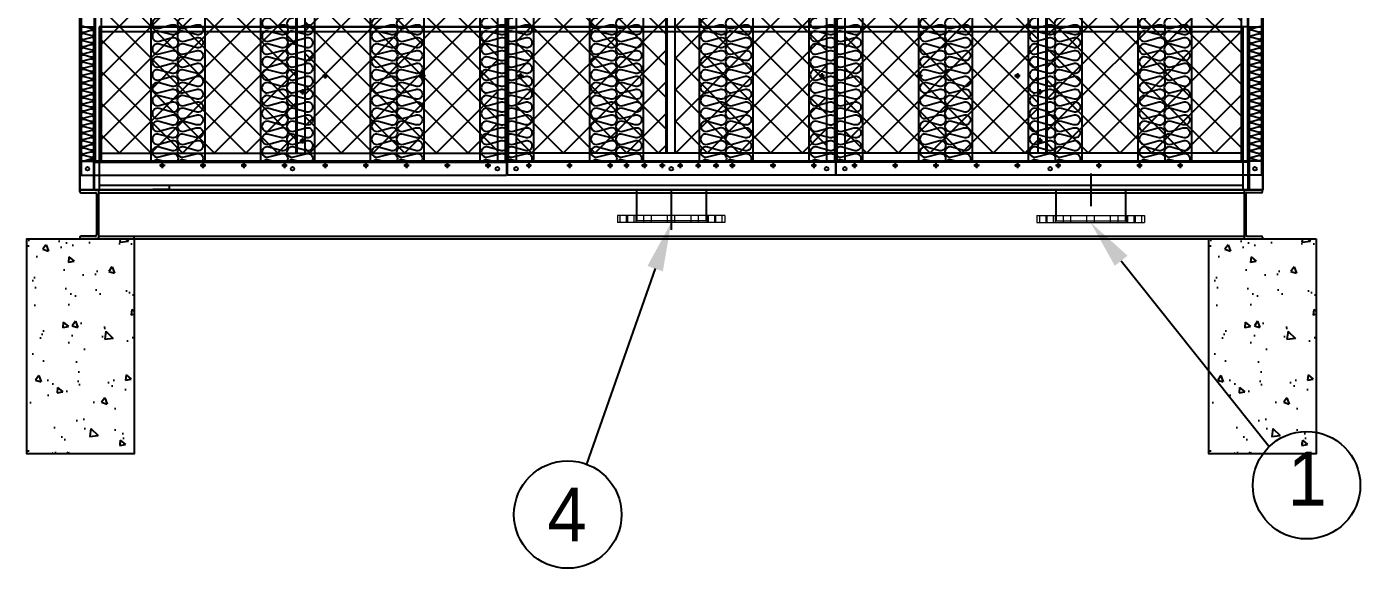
# Model space of a CAD drawing. Header units: millimetres. Extents: x 2340 to 31747, y 2051 to 22846.
# Drawn here: x 21188 to 24910, y 7724 to 9236 of the extents above; entities that cross this region are included whole.
import ezdxf
from ezdxf.enums import TextEntityAlignment as Align

# ---------------------------------------------------------------- set-up
doc = ezdxf.new("R2010")
doc.units = ezdxf.units.MM
doc.linetypes.add('CENTER', pattern=[2, 1.25, -0.25, 0.25, -0.25])
for name, color, linetype in [('center', 1, 'CENTER'), ('SMS', 220, 'Continuous'), ('냉각탑', 4, 'Continuous'), ('냉각탑_dim', 1, 'Continuous'), ('냉각탑_text', 3, 'Continuous'), ('냉각탑_찬넬방진', 1, 'Continuous')]:
    doc.layers.add(name, color=color, linetype=linetype)
doc.styles.add('돋움', font='Dotum.ttf')

# ---------------------------------------------------------------- blocks, each defined once
blk = doc.blocks.new('sp 300rt')
at = {"color": 7}
for p, q in [((-53856.4, -79719.9), (-53856.4, -82797.9)), ((-53706.4, -79719.9), (-53706.4, -82797.9))]:
    blk.add_line(p, q, dxfattribs=at)
blk.add_line((-53706.4, -82797.9), (-53856.4, -82797.9))
at = {"layer": 'SMS', "color": 5}
for points in [[(-53833, -82399.9, 1.449198), (-53833, -82426.7), (-53800.1, -82417.8, -0.524856), (-53780.6, -82431.2, -0.524856), (-53800.1, -82444.7), (-53833, -82435.8, 1.449198), (-53833, -82462.6), (-53800.1, -82453.7, -0.524856), (-53780.6, -82467.2, -0.524856), (-53800.1, -82480.6), (-53833, -82471.7, 1.449198), (-53833, -82498.5), (-53800.1, -82489.6, -0.524856), (-53780.6, -82503.1, -0.524856), (-53800.1, -82516.5), (-53833, -82507.6, 1.449198), (-53833, -82534.4), (-53800.1, -82525.5, -0.524856), (-53780.6, -82539, -0.524856), (-53800.1, -82552.4), (-53833, -82543.5, 1.449198), (-53833, -82570.4), (-53800.1, -82561.5, -0.524856), (-53780.6, -82574.9, -0.524856), (-53800.1, -82588.3), (-53833, -82579.4, 1.449198), (-53833, -82606.3), (-53800.1, -82597.4, -0.524856), (-53780.6, -82610.8, -0.524856), (-53800.1, -82624.2), (-53833, -82615.3, 1.449198), (-53833, -82642.2), (-53800.1, -82633.3, -0.524856), (-53780.6, -82646.7, -0.524856), (-53800.1, -82660.1), (-53833, -82651.2, 1.449198), (-53833, -82678.1), (-53800.1, -82669.2, -0.524856), (-53780.6, -82682.6, -0.524856), (-53800.1, -82696), (-53833, -82687.1, 1.449198), (-53833, -82714), (-53800.1, -82705.1, -0.524856), (-53780.6, -82718.5, -0.524856), (-53800.1, -82732), (-53833, -82723, 1.449198), (-53833, -82749.9), (-53800.1, -82741, -0.524856), (-53780.6, -82754.4, -0.524856), (-53800.1, -82767.9), (-53833, -82759, 1.449198), (-53833, -82785.8), (-53800.1, -82776.9, -0.524856), (-53780.6, -82790.3, -0.1385), (-53782.7, -82797.9, -0.1385)], [(-53763.3, -82399.9, 1.449198), (-53763.3, -82426.7), (-53730.4, -82417.8, -0.524856), (-53711, -82431.2, -0.524856), (-53730.4, -82444.7), (-53763.3, -82435.8, 1.449198), (-53763.3, -82462.6), (-53730.4, -82453.7, -0.524856), (-53711, -82467.2, -0.524856), (-53730.4, -82480.6), (-53763.3, -82471.7, 1.449198), (-53763.3, -82498.5), (-53730.4, -82489.6, -0.524856), (-53711, -82503.1, -0.524856), (-53730.4, -82516.5), (-53763.3, -82507.6, 1.449198), (-53763.3, -82534.4), (-53730.4, -82525.5, -0.524856), (-53711, -82539, -0.524856), (-53730.4, -82552.4), (-53763.3, -82543.5, 1.449198), (-53763.3, -82570.4), (-53730.4, -82561.5, -0.524856), (-53711, -82574.9, -0.524856), (-53730.4, -82588.3), (-53763.3, -82579.4, 1.449198), (-53763.3, -82606.3), (-53730.4, -82597.4, -0.524856), (-53711, -82610.8, -0.524856), (-53730.4, -82624.2), (-53763.3, -82615.3, 1.449198), (-53763.3, -82642.2), (-53730.4, -82633.3, -0.524856), (-53711, -82646.7, -0.524856), (-53730.4, -82660.1), (-53763.3, -82651.2, 1.449198), (-53763.3, -82678.1), (-53730.4, -82669.2, -0.524856), (-53711, -82682.6, -0.524856), (-53730.4, -82696), (-53763.3, -82687.1, 1.449198), (-53763.3, -82714), (-53730.4, -82705.1, -0.524856), (-53711, -82718.5, -0.524856), (-53730.4, -82732), (-53763.3, -82723, 1.449198), (-53763.3, -82749.9), (-53730.4, -82741, -0.524856), (-53711, -82754.4, -0.524856), (-53730.4, -82767.9), (-53763.3, -82759, 1.449198), (-53763.3, -82785.8), (-53730.4, -82776.9, -0.524856), (-53711, -82790.3, -0.1385), (-53713.1, -82797.9, -0.1385)], [(-53821.9, -82797.9), (-53833, -82794.9, 0.287554), (-53847.9, -82797.9)], [(-53752.3, -82797.9), (-53763.3, -82794.9, 0.287554), (-53778.3, -82797.9)]]:
    blk.add_lwpolyline(points, format="xyb", dxfattribs=at)
blk = doc.blocks.new('SCR 300')
at = {"ltscale": 500}
h = blk.add_hatch(dxfattribs=at)
h.set_pattern_fill('ANSI37', color=251, scale=500)
h.set_pattern_definition([(45, (-85149.36, -101779.02), (-44.19417, 44.19417), []), (135, (-85149.36, -101779.02), (-44.19417, -44.19417), [])])
h.paths.add_polyline_path([(-57346.5, -86135.2), (-57889.3, -86135.2), (-57889.3, -89168.2), (-57346.5, -89168.2)])
h = blk.add_hatch(dxfattribs=at)
h.set_pattern_fill('ANSI37', color=251, scale=500)
h.set_pattern_definition([(45, (-84972.36, -101779.02), (-44.19417, 44.19417), []), (135, (-84972.36, -101779.02), (-44.19417, -44.19417), [])])
h.paths.add_polyline_path([(-56783.9, -86135.2), (-57321.5, -86135.2), (-57321.5, -89168.2), (-56783.9, -89168.2)])
h = blk.add_hatch(dxfattribs=at)
h.set_pattern_fill('ANSI37', color=251, scale=500)
h.set_pattern_definition([(45, (-85324.46, -101779.02), (-44.19417, 44.19417), []), (135, (-85324.46, -101779.02), (-44.19417, -44.19417), [])])
h.paths.add_polyline_path([(-56731.6, -89168.2), (-56313.8, -89168.2), (-56313.8, -86135.2), (-56731.6, -86135.2)])
h = blk.add_hatch(dxfattribs=at)
h.set_pattern_fill('ANSI37', color=251, scale=500)
h.set_pattern_definition([(45, (-85276.46, -101779.02), (-44.19417, 44.19417), []), (135, (-85276.46, -101779.02), (-44.19417, -44.19417), [])])
h.paths.add_polyline_path([(-55865.3, -86135.2), (-56288.8, -86135.2), (-56288.8, -89168.2), (-55865.3, -89168.2)])
h = blk.add_hatch(dxfattribs=at)
h.set_pattern_fill('ANSI37', color=251, scale=500)
h.set_pattern_definition([(45, (-85273.46, -101779.02), (-44.19417, 44.19417), []), (135, (-85273.46, -101779.02), (-44.19417, -44.19417), [])])
h.paths.add_polyline_path([(-55814.2, -89168.2), (-55275.6, -89168.2), (-55275.6, -86135.2), (-55814.2, -86135.2)])
h = blk.add_hatch(dxfattribs=at)
h.set_pattern_fill('ANSI37', color=251, scale=500)
h.set_pattern_definition([(45, (-85450.96, -101779.02), (-44.19417, 44.19417), []), (135, (-85450.96, -101779.02), (-44.19417, -44.19417), [])])
h.paths.add_polyline_path([(-55250.6, -89168.2), (-54708.3, -89168.2), (-54708.3, -86135.2), (-55250.6, -86135.2)])
at = {"color": 251, "ltscale": 500}
for p, q in [((-57945.8, -86073.7), (-57945.8, -89229.7)), ((-56758.8, -86073.7), (-56758.8, -89229.7)), ((-56756.8, -86073.7), (-56756.8, -89229.7)), ((-55840.2, -86073.7), (-55840.2, -89229.7)), ((-55839.4, -86073.7), (-55839.4, -89229.7)), ((-54651.8, -86073.7), (-54651.8, -89229.7)), ((-57909.3, -86110.2), (-57909.3, -89193.2)), ((-57906.8, -86112.7), (-57906.8, -89190.7)), ((-57889.3, -86112.7), (-57889.3, -89190.7)), ((-56783.9, -86112.7), (-56783.9, -89190.7)), ((-56761.9, -86112.7), (-56761.9, -89190.7)), ((-56753.6, -86112.7), (-56753.6, -89190.7)), ((-56731.6, -86112.7), (-56731.6, -89190.7)), ((-55865.3, -86112.7), (-55865.3, -89190.7)), ((-55843.3, -86112.7), (-55843.3, -89190.7)), ((-55836.2, -86112.7), (-55836.2, -89190.7)), ((-55814.2, -86112.7), (-55814.2, -89190.7)), ((-54708.3, -86112.7), (-54708.3, -89190.7)), ((-54690.8, -86112.7), (-54690.8, -89190.7)), ((-54688.3, -86110.2), (-54688.3, -89193.2)), ((-57346.5, -86135.2), (-57346.5, -89168.2)), ((-57343.5, -86135.2), (-57343.5, -89168.2)), ((-57321.5, -86135.2), (-57321.5, -89168.2)), ((-56313.8, -86135.2), (-56313.8, -89168.2)), ((-56310.8, -86135.2), (-56310.8, -89168.2)), ((-56288.8, -86135.2), (-56288.8, -89168.2)), ((-55275.6, -86135.2), (-55275.6, -89168.2)), ((-55253.6, -86135.2), (-55253.6, -89168.2)), ((-55250.6, -86135.2), (-55250.6, -89168.2)), ((-57889.3, -89168.2), (-56758.8, -89168.2)), ((-55840.2, -89168.2), (-56756.8, -89168.2)), ((-54708.3, -89168.2), (-55839.4, -89168.2)), ((-57945.8, -89190.7), (-56758.8, -89190.7)), ((-57909.3, -89193.2), (-56758.8, -89193.2)), ((-55840.2, -89190.7), (-56756.8, -89190.7)), ((-55840.2, -89193.2), (-56756.8, -89193.2)), ((-54651.8, -89190.7), (-55839.4, -89190.7)), ((-54688.3, -89193.2), (-55839.4, -89193.2)), ((-57945.8, -89229.7), (-56758.8, -89229.7)), ((-57944.8, -89229.7), (-56758.8, -89229.7)), ((-55840.2, -89229.7), (-56756.8, -89229.7)), ((-55840.2, -89229.7), (-56756.8, -89229.7)), ((-54652.8, -89229.7), (-55839.4, -89229.7)), ((-54651.8, -89229.7), (-55839.4, -89229.7))]:
    blk.add_line(p, q, dxfattribs=at)
for centre in [(-57927.8, -89211.7), (-57355.8, -89211.7), (-56783.8, -89211.7), (-56731.8, -89211.7), (-56298.8, -89211.7), (-55865.2, -89211.7), (-55814.4, -89211.7), (-55241.2, -89211.7), (-54669.8, -89211.7)]:
    blk.add_circle(centre, 5, dxfattribs=at)
blk = doc.blocks.new('2')
for p, q in [((21337, 11980.2), (21337, 8780.2)), ((24637, 11980.2), (24637, 8780.2)), ((21337, 9234.7), (21337, 8963.8)), ((21337, 8780.1), (21337, 9234.7)), ((21337, 9234.7), (21375.2, 9234.7)), ((21375.2, 8780.1), (21375.2, 9234.7)), ((21377, 8780.1), (21377, 9234.7)), ((21377, 9234.7), (21377, 8780.1)), ((21390.6, 9234.7), (24583.4, 9234.7)), ((24597, 9234.7), (21390.6, 9234.7)), ((21390.6, 9234.7), (21390.6, 8780.1)), ((24583.4, 8780.1), (24583.4, 9234.7)), ((24597, 8780.1), (24597, 9234.7)), ((24597.9, 9234.7), (24597.9, 8780.1)), ((24599.7, 9234.7), (24637.9, 9234.7)), ((24599.7, 9234.7), (24599.7, 8780.1)), ((24637.9, 9234.7), (24637.9, 8963.8)), ((24637.9, 9234.7), (24637.9, 8780.1)), ((24637.9, 9234.7), (24637.9, 8963.8)), ((24637.9, 8780.1), (24637.9, 9234.7)), ((24583.4, 9221), (21390.6, 9221)), ((21390.6, 8793.8), (24583.4, 8793.8)), ((21586.1, 8793.8), (21586.1, 8780.1)), ((21337, 8780.2), (23792, 8780.2)), ((24487.9, 8780.1), (21487, 8780.1)), ((21527, 8780.1), (24447, 8780.1)), ((21540.6, 8782), (21586.1, 8782)), ((24637, 8780.2), (23792, 8780.2)), ((23792, 8780.2), (24637, 8780.2))]:
    blk.add_line(p, q)
at = {"color": 7}
for p, q in [((21337, 11980.2), (21337, 8780.2)), ((21379, 11980.2), (21379, 8860.2)), ((24595, 11980.2), (24595, 8860.2)), ((24637, 11980.2), (24637, 8780.2)), ((24637, 8860.2), (21337, 8860.2)), ((21337, 8780.2), (23792, 8780.2)), ((24637, 8780.2), (23792, 8780.2)), ((24637, 8780.2), (23792, 8780.2))]:
    blk.add_line(p, q, dxfattribs=at)
at = {"color": 7, "lineweight": 15}
for p, q in [((22888.8, 8780.1), (22888.8, 8709.2)), ((22890.6, 8780.1), (22890.6, 8693.8)), ((23083.4, 8780.1), (23083.4, 8693.8)), ((23085.2, 8780.1), (23085.2, 8709.2)), ((24059.5, 8780.1), (24059.5, 8709.2)), ((24061.3, 8780.1), (24061.3, 8693.8)), ((24254, 8780.1), (24254, 8693.8)), ((24255.8, 8780.1), (24255.8, 8709.2)), ((22987, 8709.2), (22837, 8709.2)), ((22837, 8709.2), (22837, 8689.2)), ((22987, 8689.2), (22837, 8689.2)), ((22844.7, 8689.2), (22844.7, 8709.2)), ((22862.4, 8689.2), (22862.4, 8709.2)), ((22862.4, 8689.2), (22862.4, 8709.2)), ((22865.6, 8689.2), (22865.6, 8709.2)), ((22883.3, 8689.2), (22883.3, 8709.2)), ((22883.3, 8689.2), (22883.3, 8709.2)), ((22887.9, 8709.2), (22887.9, 8689.2)), ((22888.8, 8709.2), (22888.8, 8693.8)), ((22987, 8693.8), (22888.8, 8693.8)), ((22987, 8693.8), (22890.6, 8693.8)), ((22910.6, 8689.2), (22910.6, 8709.2)), ((22910.6, 8689.2), (22910.6, 8709.2)), ((22931.6, 8689.2), (22931.6, 8709.2)), ((22931.6, 8689.2), (22931.6, 8709.2)), ((22976.6, 8689.2), (22976.6, 8709.2)), ((22976.6, 8689.2), (22976.6, 8709.2)), ((23137, 8709.2), (22987, 8709.2)), ((23085.2, 8693.8), (22987, 8693.8)), ((23137, 8689.2), (22987, 8689.2)), ((22997.5, 8689.2), (22997.5, 8709.2)), ((22997.5, 8689.2), (22997.5, 8709.2)), ((23042.5, 8689.2), (23042.5, 8709.2)), ((23042.5, 8689.2), (23042.5, 8709.2)), ((23063.4, 8689.2), (23063.4, 8709.2)), ((23063.4, 8689.2), (23063.4, 8709.2)), ((23085.2, 8709.2), (23085.2, 8693.8)), ((23086.1, 8709.2), (23086.1, 8689.2)), ((23090.7, 8689.2), (23090.7, 8709.2)), ((23090.7, 8689.2), (23090.7, 8709.2)), ((23108.4, 8689.2), (23108.4, 8709.2)), ((23111.6, 8689.2), (23111.6, 8709.2)), ((23111.6, 8689.2), (23111.6, 8709.2)), ((23129.3, 8689.2), (23129.3, 8709.2)), ((23137, 8709.2), (23137, 8689.2)), ((24007.6, 8709.2), (24157.6, 8709.2)), ((24007.6, 8709.2), (24007.6, 8689.2)), ((24007.6, 8689.2), (24157.6, 8689.2)), ((24015.4, 8689.2), (24015.4, 8709.2)), ((24033, 8689.2), (24033, 8709.2)), ((24033, 8689.2), (24033, 8709.2)), ((24036.3, 8689.2), (24036.3, 8709.2)), ((24053.9, 8689.2), (24053.9, 8709.2)), ((24053.9, 8689.2), (24053.9, 8709.2)), ((24058.6, 8709.2), (24058.6, 8689.2)), ((24059.5, 8709.2), (24059.5, 8693.8)), ((24059.5, 8693.8), (24157.6, 8693.8)), ((24081.3, 8689.2), (24081.3, 8709.2)), ((24081.3, 8689.2), (24081.3, 8709.2)), ((24102.2, 8689.2), (24102.2, 8709.2)), ((24102.2, 8689.2), (24102.2, 8709.2)), ((24147.2, 8689.2), (24147.2, 8709.2)), ((24147.2, 8689.2), (24147.2, 8709.2)), ((24157.6, 8709.2), (24307.6, 8709.2)), ((24157.6, 8693.8), (24255.8, 8693.8)), ((24157.6, 8693.8), (24254, 8693.8)), ((24157.6, 8689.2), (24307.6, 8689.2)), ((24168.1, 8689.2), (24168.1, 8709.2)), ((24168.1, 8689.2), (24168.1, 8709.2)), ((24213.1, 8689.2), (24213.1, 8709.2)), ((24213.1, 8689.2), (24213.1, 8709.2)), ((24234, 8689.2), (24234, 8709.2)), ((24234, 8689.2), (24234, 8709.2)), ((24255.8, 8709.2), (24255.8, 8693.8)), ((24256.7, 8709.2), (24256.7, 8689.2)), ((24261.3, 8689.2), (24261.3, 8709.2)), ((24261.3, 8689.2), (24261.3, 8709.2)), ((24279, 8689.2), (24279, 8709.2)), ((24282.3, 8689.2), (24282.3, 8709.2)), ((24282.3, 8689.2), (24282.3, 8709.2)), ((24299.9, 8689.2), (24299.9, 8709.2)), ((24307.6, 8709.2), (24307.6, 8689.2))]:
    blk.add_line(p, q, dxfattribs=at)
at = {"ltscale": 500, "elevation": 0}
blk.add_lwpolyline([(21337, 11689.2), (24637.9, 11689.2), (24637.9, 8780.1), (21337, 8780.1)], close=True, dxfattribs=at)
for centre in [(22021.1, 9098.3), (22293.8, 9098.3), (22566.6, 9098.3), (23407.5, 9098.3), (23680.2, 9098.3), (23952.9, 9098.3), (21958.4, 9053.8), (24015.6, 9053.8), (21958.4, 8917.4), (24015.6, 8917.4), (21566.6, 8848.3), (21680.2, 8848.3), (21793.8, 8848.3), (21907.5, 8848.3), (22021.1, 8848.3), (22134.7, 8848.3), (22248.4, 8848.3), (22362, 8848.3), (22475.6, 8848.3), (22589.3, 8848.3), (22702.9, 8848.3), (22816.6, 8848.3), (22862, 8848.3), (22912, 8848.3), (22962, 8848.3), (23012, 8848.3), (23062, 8848.3), (23112, 8848.3), (23157.5, 8848.3), (23271.1, 8848.3), (23384.7, 8848.3), (23498.4, 8848.3), (23612, 8848.3), (23725.6, 8848.3), (23839.3, 8848.3), (23952.9, 8848.3), (24066.6, 8848.3), (24180.2, 8848.3), (24293.8, 8848.3), (24407.5, 8848.3)]:
    blk.add_circle(centre, 4.09)
at = {"layer": 'center'}
for p, q in [((22028.8, 9098.3), (22013.4, 9098.3)), ((22021.1, 9106), (22021.1, 9090.6)), ((22301.6, 9098.3), (22286.1, 9098.3)), ((22293.8, 9106), (22293.8, 9090.6)), ((22574.3, 9098.3), (22558.8, 9098.3)), ((22566.6, 9106), (22566.6, 9090.6)), ((23415.2, 9098.3), (23399.7, 9098.3)), ((23407.5, 9106), (23407.5, 9090.6)), ((23687.9, 9098.3), (23672.5, 9098.3)), ((23680.2, 9106), (23680.2, 9090.6)), ((23960.6, 9098.3), (23945.2, 9098.3)), ((23952.9, 9106), (23952.9, 9090.6)), ((21966.1, 9053.8), (21950.6, 9053.8)), ((21958.4, 9061.5), (21958.4, 9046)), ((24023.4, 9053.8), (24007.9, 9053.8)), ((24015.6, 9061.5), (24015.6, 9046)), ((21966.1, 8917.4), (21950.6, 8917.4)), ((21958.4, 8925.1), (21958.4, 8909.7)), ((24023.4, 8917.4), (24007.9, 8917.4)), ((24015.6, 8925.1), (24015.6, 8909.7)), ((21574.3, 8848.3), (21558.8, 8848.3)), ((21566.6, 8856), (21566.6, 8840.6)), ((21687.9, 8848.3), (21672.5, 8848.3)), ((21680.2, 8856), (21680.2, 8840.6)), ((21801.6, 8848.3), (21786.1, 8848.3)), ((21793.8, 8856), (21793.8, 8840.6)), ((21915.2, 8848.3), (21899.7, 8848.3)), ((21907.5, 8856), (21907.5, 8840.6)), ((22028.8, 8848.3), (22013.4, 8848.3)), ((22021.1, 8856), (22021.1, 8840.6)), ((22142.5, 8848.3), (22127, 8848.3)), ((22134.7, 8856), (22134.7, 8840.6)), ((22256.1, 8848.3), (22240.6, 8848.3)), ((22248.4, 8856), (22248.4, 8840.6)), ((22369.7, 8848.3), (22354.3, 8848.3)), ((22362, 8856), (22362, 8840.6)), ((22483.4, 8848.3), (22467.9, 8848.3)), ((22475.6, 8856), (22475.6, 8840.6)), ((22597, 8848.3), (22581.6, 8848.3)), ((22589.3, 8856), (22589.3, 8840.6)), ((22710.6, 8848.3), (22695.2, 8848.3)), ((22702.9, 8856), (22702.9, 8840.6)), ((22824.3, 8848.3), (22808.8, 8848.3)), ((22816.6, 8856), (22816.6, 8840.6)), ((22869.7, 8848.3), (22854.3, 8848.3)), ((22862, 8856), (22862, 8840.6)), ((22919.7, 8848.3), (22904.3, 8848.3)), ((22912, 8856), (22912, 8840.6)), ((22969.7, 8848.3), (22954.3, 8848.3)), ((22962, 8856), (22962, 8840.6)), ((23004.3, 8848.3), (23019.7, 8848.3)), ((23012, 8856), (23012, 8840.6)), ((23054.3, 8848.3), (23069.7, 8848.3)), ((23062, 8856), (23062, 8840.6)), ((23104.3, 8848.3), (23119.7, 8848.3)), ((23112, 8856), (23112, 8840.6)), ((23165.2, 8848.3), (23149.7, 8848.3)), ((23157.5, 8856), (23157.5, 8840.6)), ((23278.8, 8848.3), (23263.4, 8848.3)), ((23271.1, 8856), (23271.1, 8840.6)), ((23392.5, 8848.3), (23377, 8848.3)), ((23384.7, 8856), (23384.7, 8840.6)), ((23506.1, 8848.3), (23490.6, 8848.3)), ((23498.4, 8856), (23498.4, 8840.6)), ((23619.7, 8848.3), (23604.3, 8848.3)), ((23612, 8856), (23612, 8840.6)), ((23733.4, 8848.3), (23717.9, 8848.3)), ((23725.6, 8856), (23725.6, 8840.6)), ((23847, 8848.3), (23831.6, 8848.3)), ((23839.3, 8856), (23839.3, 8840.6)), ((23960.6, 8848.3), (23945.2, 8848.3)), ((23952.9, 8856), (23952.9, 8840.6)), ((24074.3, 8848.3), (24058.8, 8848.3)), ((24066.6, 8856), (24066.6, 8840.6)), ((24157.6, 8825.6), (24157.6, 8734.7)), ((24187.9, 8848.3), (24172.5, 8848.3)), ((24180.2, 8856), (24180.2, 8840.6)), ((24301.6, 8848.3), (24286.1, 8848.3)), ((24293.8, 8856), (24293.8, 8840.6)), ((24415.2, 8848.3), (24399.7, 8848.3)), ((24407.5, 8856), (24407.5, 8840.6)), ((22987, 8780.1), (22987, 8668))]:
    blk.add_line(p, q, dxfattribs=at)
at = {"layer": 'SMS', "color": 5}
for points in [[(21377.9, 9238, -0.524856), (21367.1, 9230.6), (21348.8, 9235.5, 1.449198), (21348.8, 9220.6), (21367.1, 9225.6, -0.524856), (21377.9, 9218.1, -0.524856), (21367.1, 9210.6), (21348.8, 9215.6, 1.449198), (21348.8, 9200.7), (21367.1, 9205.6, -0.524856), (21377.9, 9198.1, -0.524856), (21367.1, 9190.7), (21348.8, 9195.6, 1.449198), (21348.8, 9180.7), (21367.1, 9185.7, -0.524856), (21377.9, 9178.2, -0.524856), (21367.1, 9170.7), (21348.8, 9175.7, 1.449198), (21348.8, 9160.8), (21367.1, 9165.7, -0.524856), (21377.9, 9158.2, -0.524856), (21367.1, 9150.8), (21348.8, 9155.7, 1.449198), (21348.8, 9140.8), (21367.1, 9145.8, -0.524856), (21377.9, 9138.3, -0.524856), (21367.1, 9130.8), (21348.8, 9135.8, 1.449198), (21348.8, 9120.9), (21367.1, 9125.8, -0.524856), (21377.9, 9118.3, -0.524856), (21367.1, 9110.9), (21348.8, 9115.8, 1.449198), (21348.8, 9100.9), (21367.1, 9105.9, -0.524856), (21377.9, 9098.4, -0.524856), (21367.1, 9090.9), (21348.8, 9095.9, 1.449198), (21348.8, 9081), (21367.1, 9085.9, -0.524856), (21377.9, 9078.4, -0.524856), (21367.1, 9071), (21348.8, 9075.9, 1.449198), (21348.8, 9061), (21367.1, 9066, -0.524856), (21377.9, 9058.5, -0.524856), (21367.1, 9051), (21348.8, 9056, 1.449198), (21348.8, 9041.1), (21367.1, 9046, -0.524856), (21377.9, 9038.5, -0.524856), (21367.1, 9031.1), (21348.8, 9036, 1.449198), (21348.8, 9021.1), (21367.1, 9026.1, -0.524856), (21377.9, 9018.6, -0.524856), (21367.1, 9011.1), (21348.8, 9016.1, 1.449198), (21348.8, 9001.2), (21367.1, 9006.1, -0.524856), (21377.9, 8998.6, -0.524856), (21367.1, 8991.2), (21348.8, 8996.1, 1.449198), (21348.8, 8981.2), (21367.1, 8986.2, -0.524856), (21377.9, 8978.7, -0.524856), (21367.1, 8971.2), (21348.8, 8976.2, 1.449198), (21348.8, 8961.3), (21367.1, 8966.2, -0.524856), (21377.9, 8958.7, -0.524856), (21367.1, 8951.3), (21348.8, 8956.2, 1.449198), (21348.8, 8941.3), (21367.1, 8946.3, -0.524856), (21377.9, 8938.8, -0.524856), (21367.1, 8931.3), (21348.8, 8936.3, 1.449198), (21348.8, 8921.4), (21367.1, 8926.3, -0.524856), (21377.9, 8918.8, -0.524856), (21367.1, 8911.4), (21348.8, 8916.3, 1.449198), (21348.8, 8901.4), (21367.1, 8906.4, -0.524856), (21377.9, 8898.9, -0.417249), (21369.8, 8890.9)], [(24596.1, 9238, 0.524856), (24607, 9230.6), (24625.2, 9235.5, -1.449198), (24625.2, 9220.6), (24607, 9225.6, 0.524856), (24596.1, 9218.1, 0.524856), (24607, 9210.6), (24625.2, 9215.6, -1.449198), (24625.2, 9200.7), (24607, 9205.6, 0.524856), (24596.1, 9198.1, 0.524856), (24607, 9190.7), (24625.2, 9195.6, -1.449198), (24625.2, 9180.7), (24607, 9185.7, 0.524856), (24596.1, 9178.2, 0.524856), (24607, 9170.7), (24625.2, 9175.7, -1.449198), (24625.2, 9160.8), (24607, 9165.7, 0.524856), (24596.1, 9158.2, 0.524856), (24607, 9150.8), (24625.2, 9155.7, -1.449198), (24625.2, 9140.8), (24607, 9145.8, 0.524856), (24596.1, 9138.3, 0.524856), (24607, 9130.8), (24625.2, 9135.8, -1.449198), (24625.2, 9120.9), (24607, 9125.8, 0.524856), (24596.1, 9118.3, 0.524856), (24607, 9110.9), (24625.2, 9115.8, -1.449198), (24625.2, 9100.9), (24607, 9105.9, 0.524856), (24596.1, 9098.4, 0.524856), (24607, 9090.9), (24625.2, 9095.9, -1.449198), (24625.2, 9081), (24607, 9085.9, 0.524856), (24596.1, 9078.4, 0.524856), (24607, 9071), (24625.2, 9075.9, -1.449198), (24625.2, 9061), (24607, 9066, 0.524856), (24596.1, 9058.5, 0.524856), (24607, 9051), (24625.2, 9056, -1.449198), (24625.2, 9041.1), (24607, 9046, 0.524856), (24596.1, 9038.5, 0.524856), (24607, 9031.1), (24625.2, 9036, -1.449198), (24625.2, 9021.1), (24607, 9026.1, 0.524856), (24596.1, 9018.6, 0.524856), (24607, 9011.1), (24625.2, 9016.1, -1.449198), (24625.2, 9001.2), (24607, 9006.1, 0.524856), (24596.1, 8998.6, 0.524856), (24607, 8991.2), (24625.2, 8996.1, -1.449198), (24625.2, 8981.2), (24607, 8986.2, 0.524856), (24596.1, 8978.7, 0.524856), (24607, 8971.2), (24625.2, 8976.2, -1.449198), (24625.2, 8961.3), (24607, 8966.2, 0.524856), (24596.1, 8958.7, 0.524856), (24607, 8951.3), (24625.2, 8956.2, -1.449198), (24625.2, 8941.3), (24607, 8946.3, 0.524856), (24596.1, 8938.8, 0.524856), (24607, 8931.3), (24625.2, 8936.3, -1.449198), (24625.2, 8921.4), (24607, 8926.3, 0.524856), (24596.1, 8918.8, 0.524856), (24607, 8911.4), (24625.2, 8916.3, -1.449198), (24625.2, 8901.4), (24607, 8906.4, 0.524856), (24596.1, 8898.9, 0.417249), (24604.2, 8890.9)], [(21338.2, 8906.9, 0.446849), (21348.8, 8901.4), (21367.1, 8906.4, -0.524856), (21377.9, 8898.9, -0.524856), (21367.1, 8891.4), (21348.8, 8896.4, 1.449198), (21348.8, 8881.5), (21367.1, 8886.4, -0.524856), (21377.9, 8878.9, -0.524856), (21367.1, 8871.5), (21348.8, 8876.4, 1.449198), (21348.8, 8861.5), (21367.1, 8866.5, -0.476486), (21377.8, 8860.2, -0.476486)], [(24635.8, 8906.9, -0.446849), (24625.2, 8901.4), (24607, 8906.4, 0.524856), (24596.1, 8898.9, 0.524856), (24607, 8891.4), (24625.2, 8896.4, -1.449198), (24625.2, 8881.5), (24607, 8886.4, 0.524856), (24596.1, 8878.9, 0.524856), (24607, 8871.5), (24625.2, 8876.4, -1.449198), (24625.2, 8861.5), (24607, 8866.5, 0.476486), (24596.2, 8860.2, 0.476486)]]:
    blk.add_lwpolyline(points, format="xyb", dxfattribs=at)
at = {"layer": '냉각탑'}
blk.add_line((21487, 8780.1), (24487, 8780.1), dxfattribs=at)
at = {"layer": '냉각탑_찬넬방진', "ltscale": 150}
for p, q in [((21337, 8775.5), (21337, 8780.1)), ((21337, 8775.5), (21337, 8780.1)), ((21337, 8780.1), (21388.3, 8780.1)), ((21340.1, 8772.4), (21380.1, 8772.4)), ((21340.1, 8772.4), (21380.1, 8772.4)), ((21383.2, 8769.4), (21383.2, 8654.6)), ((21388.3, 8780.1), (21388.3, 8643.8)), ((21538.3, 8780.1), (24487, 8780.1)), ((21337, 8648.4), (21337, 8643.8)), ((21388.3, 8643.8), (21337, 8643.8)), ((21380.1, 8651.5), (21340.1, 8651.5))]:
    blk.add_line(p, q, dxfattribs=at)
at = {"layer": '냉각탑_찬넬방진', "ltscale": 30}
for p, q in [((21388.3, 8772.4), (24585.7, 8772.4)), ((24637, 8780.1), (24585.7, 8780.1)), ((24637, 8780.1), (24585.7, 8780.1)), ((24637, 8780.1), (24585.7, 8780.1)), ((24585.7, 8780.1), (24585.7, 8643.8)), ((24637, 8780.1), (24585.7, 8780.1)), ((24590.8, 8769.4), (24590.8, 8654.6)), ((24633.9, 8772.4), (24593.9, 8772.4)), ((24633.9, 8772.4), (24593.9, 8772.4)), ((24637, 8775.5), (24637, 8780.1)), ((24637, 8775.5), (24637, 8780.1)), ((21388.3, 8651.5), (24585.7, 8651.5)), ((21388.3, 8643.8), (24585.7, 8643.8)), ((24585.7, 8643.8), (24637, 8643.8)), ((24593.9, 8651.5), (24633.9, 8651.5)), ((24637, 8648.4), (24637, 8643.8))]:
    blk.add_line(p, q, dxfattribs=at)
at = {"layer": '냉각탑_찬넬방진', "ltscale": 30, "elevation": 0}
blk.add_lwpolyline([(21487, 8648.4), (21487, 8643.8), (24585.7, 8643.8)], dxfattribs=at)
at = {"layer": '냉각탑_찬넬방진', "ltscale": 150}
for centre, start, end in [((21340.1, 8775.5), 180, 270), ((21340.1, 8775.5), 180, 270), ((21380.1, 8769.4), 0, 90), ((21380.1, 8769.4), 0, 90), ((21340.1, 8648.4), 90, 180), ((21380.1, 8654.6), 270, 0)]:
    blk.add_arc(centre, 3.08, start, end, dxfattribs=at)
at = {"layer": '냉각탑_찬넬방진', "ltscale": 30}
for centre, start, end in [((24593.9, 8769.4), 90, 180), ((24593.9, 8769.4), 90, 180), ((24633.9, 8775.5), 270, 0), ((24633.9, 8775.5), 270, 0), ((24593.9, 8654.6), 180, 270), ((24633.9, 8648.4), 0, 90)]:
    blk.add_arc(centre, 3.08, start, end, dxfattribs=at)
for name, p in [('SCR 300', (79285.8, 98050.9)), ('sp 300rt', (75391.4, 91658.1)), ('sp 300rt', (75697.4, 91658.1)), ('sp 300rt', (76003.4, 91658.1)), ('sp 300rt', (76309.4, 91658.1)), ('sp 300rt', (76615.4, 91658.1)), ('sp 300rt', (76921.4, 91658.1)), ('sp 300rt', (77227.4, 91658.1)), ('sp 300rt', (77533.4, 91658.1)), ('sp 300rt', (77839.4, 91658.1)), ('sp 300rt', (78145.4, 91658.1))]:
    blk.add_blockref(name, p)

msp = doc.modelspace()

# ---------------------------------------------------------------- hatches: boundary and pattern name
h = msp.add_hatch()
h.set_pattern_fill('AR-CONC', color=4, angle=-90)
h.set_pattern_definition([(320, (-180795.3, 343423.76), (-15.939086, -182.18467), [19.05, -209.55]), (265, (-180795.3, 343423.76), (191.056845, 35.24342), [15.24, -167.64058]), (10.451445, (-180796.62, 343408.58), (175.11775, -146.94125), [16.19001, -178.090245]), (316.1842, (-180744.5, 343423.76), (-42.04233, -271.07904), [28.575, -314.325]), (6.63556, (-180748, 343401.17), (247.42612, -237.40413), [24.28502, -267.1356]), (261.18415, (-180744.5, 343423.76), (247.42612, -237.40413), [22.85997, -251.45973]), (291, (-180757.2, 343398.36), (-102.2652, -151.61439), [19.05, -209.55]), (236, (-180757.2, 343398.36), (184.18797, -61.80203), [15.24, -167.64]), (341.451445, (-180765.72, 343385.73), (81.92277, -213.41642), [16.19001, -178.08994]), (307.5, (-180795.296, 343423.76), (84.555039, -3.088603), [0, -165.608, 0, -170.18, 0, -168.275]), (277.5, (-180795.3, 343423.76), (100.180575, -66.819663), [0, -97.028, 0, -161.798, 0, -64.135]), (237.5, (-180795.296, 343480.404), (-5.728744, -135.590595), [0, -63.5, 0, -198.12, 0, -262.89]), (227.5, (-180795.3, 343505.8), (25.42649, -148.12918), [0, -82.55, 0, -131.572, 0, -186.69])])
h.paths.add_polyline_path([(21188.2, 8643.9), (21188.2, 8043.9), (21488.2, 8043.7), (21488.2, 8643.7)])
h = msp.add_hatch()
h.set_pattern_fill('AR-CONC', color=4, angle=-90)
h.set_pattern_definition([(320, (-177496.48, 343423.76), (-15.939086, -182.18467), [19.05, -209.55]), (265, (-177496.48, 343423.76), (191.056845, 35.24342), [15.24, -167.64058]), (10.451445, (-177497.81, 343408.58), (175.11775, -146.94125), [16.19001, -178.090245]), (316.1842, (-177445.68, 343423.76), (-42.04233, -271.07904), [28.575, -314.325]), (6.63556, (-177449.19, 343401.17), (247.42612, -237.40413), [24.28502, -267.1356]), (261.18415, (-177445.68, 343423.76), (247.42612, -237.40413), [22.85997, -251.45973]), (291, (-177458.38, 343398.36), (-102.2652, -151.61439), [19.05, -209.55]), (236, (-177458.38, 343398.36), (184.18797, -61.80203), [15.24, -167.64]), (341.451445, (-177466.9, 343385.73), (81.92277, -213.41642), [16.19001, -178.08994]), (307.5, (-177496.48, 343423.76), (84.555039, -3.088603), [0, -165.608, 0, -170.18, 0, -168.275]), (277.5, (-177496.48, 343423.76), (100.180575, -66.819663), [0, -97.028, 0, -161.798, 0, -64.135]), (237.5, (-177496.48, 343480.404), (-5.728744, -135.590595), [0, -63.5, 0, -198.12, 0, -262.89]), (227.5, (-177496.48, 343505.8), (25.42649, -148.12918), [0, -82.55, 0, -131.572, 0, -186.69])])
h.paths.add_polyline_path([(24487, 8643.9), (24487, 8043.9), (24787, 8043.7), (24787, 8643.7)])

# ---------------------------------------------------------------- linework, layer by layer
at = {"ltscale": 500, "elevation": 0}
for points in [[(21488.2, 8643.8), (21488.2, 8043.8), (21188.2, 8043.8), (21188.2, 8643.8)], [(24787, 8643.8), (24787, 8043.8), (24487, 8043.8), (24487, 8643.8)]]:
    msp.add_lwpolyline(points, close=True, dxfattribs=at)
at = {"layer": '냉각탑_dim', "linetype": 'ByBlock', "lineweight": -2, "elevation": 0}
for points in [[(22942.1, 8560.5), (22750.3, 8015)], [(24242.7, 8582.6), (24656.1, 8064.3)]]:
    msp.add_lwpolyline(points, dxfattribs=at)
at = {"layer": '냉각탑_dim', "linetype": 'ByBlock', "lineweight": -2}
for centre in [(24760.1, 7956.2), (22698.2, 7874.4)]:
    msp.add_circle(centre, 150, dxfattribs=at)
at = {"layer": '냉각탑_dim'}
for points in [[(22920.7, 8567.9), (22987, 8689.2), (22963.6, 8553)], [(24260.4, 8596.8), (24157.6, 8689.2), (24224.9, 8568.5)]]:
    msp.add_solid(points, dxfattribs=at)

# ---------------------------------------------------------------- block references
msp.add_blockref('2', (0, 0))

# ---------------------------------------------------------------- texts
at = {"layer": '냉각탑_text', "style": '돋움'}
for s, p in [('1', (24762.2, 7974.5)), ('4', (22696.3, 7874.6))]:
    msp.add_text(s, height=150, dxfattribs=at).set_placement(p, align=Align.MIDDLE_CENTER)

doc.saveas('drawing.dxf')
